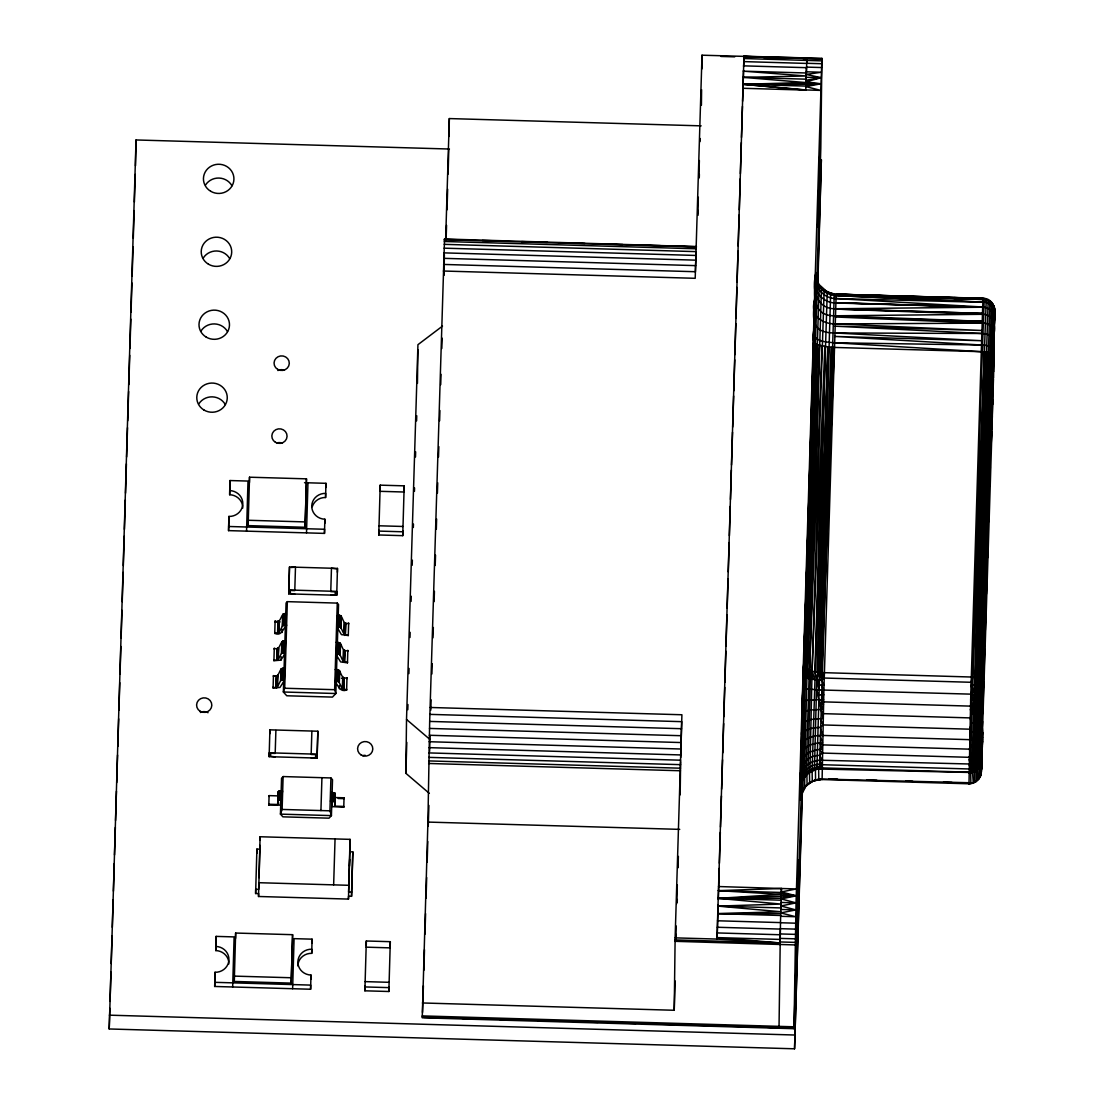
<?xml version="1.0" encoding="UTF-8"?>
<svg xmlns="http://www.w3.org/2000/svg" width="1104" height="1104" viewBox="0 0 1104 1104"><rect width="100%" height="100%" fill="white"/><g stroke="black" fill="none" stroke-linecap="round" stroke-linejoin="round"><path stroke-width="1.5" d="M993.158 355.474C996.622 347.291 987.321 344.876 981.415 345.014L834.652 336.43L981.539 340.722L834.748 332.966C810.833 332.828 812.461 319.732 814.738 298.88L800.331 788.615C800.455 777.092 810.985 768.66 821.928 767.901L968.829 772.151C978.862 774.829 983.195 761.139 981.332 753.287M800.704 797.35L800.938 794.632L800.524 799.903L801.463 792.23L800.483 799.682C800.29 788.173 810.764 778.693 822.107 779.548L968.995 783.799L975.881 781.88L980.435 776.402L994.456 307.547L994.359 318.766C996.222 310.348 993.752 298.425 983.112 298.287L837.936 294.313L983.098 298.453L836.183 294.161L830.636 293.25L824.15 289.952L812.075 671.246L809.908 771.862L806.017 775.077L801.918 781.37L800.331 787.276L800.524 799.903L801.049 792.23L800.607 799.089M800.331 788.974L814.462 342.668L803.795 676.876L810.253 679.043L821.638 680.326L824.233 678.035L971.134 682.286L972.5 685.253L970.278 772.924L968.829 772.731L974.446 771.572L986.327 352.148L984.382 351.886L986.286 298.811L986.314 300.233M981.842 738.535L982.643 737.03L980.973 774.525L977.564 780.059L972.707 782.819L822.08 779.051L814.628 780.707L822.176 778.872C812.889 779.438 803.16 785.165 801.269 794.921L800.731 797.405C801.532 790.519 812.199 775.201 801.269 794.921C805.189 753.604 803.781 710.81 805.741 668.927L815.69 343.579L804.485 668.017L812.075 671.246L821.114 672.584L972.431 677.056L979.759 678.27L983.25 680.809M803.022 779.107L804.43 777.257L806.9 678.242L819.403 345.207C808.169 343.33 815.842 329.434 813.965 322.354L814.021 323.127M806.017 775.077L819.499 345.221M830.691 295.03L830.636 293.25L816.891 768.977L807.907 773.628L810.543 670.832L808.459 678.656L809.577 670.556L821.997 345.911M812.116 770.62L827.255 291.884L834.251 294.119L819.403 768.605L812.116 770.62L812.282 781.673L806.265 785.62M814.448 769.654L816.725 679.954L817.912 672.281L828.731 347.042L819.403 345.207M816.891 768.977L971.713 772.51L984.382 351.886L975.536 677.373L986.3 352.148L991.033 353.446L993.117 355.171M971.713 772.51L973.107 772.124L988.218 299.598L988.246 301.006M973.107 772.124L975.701 770.868L989.984 300.702L990.012 302.082M972.555 772.51L973.286 783.15L976.088 781.232L975.95 770.923L976.874 770.012L991.53 302.096L991.558 303.448M974.446 771.572L977.923 769.033L989.708 352.949L979.207 678.118L988.121 352.507M976.088 781.232L978.82 778.665L992.813 303.724L994.469 308.803M976.874 770.012L980.269 765.431L993.807 305.56L993.821 306.871M981.042 762.671L981.553 742.702M981.277 756.599L981.428 769.157L981.787 761.953M982.16 719.077L983.195 680.478C987.307 693.188 977.068 683.059 971.051 685.211L972.348 690.014L970.789 694.14L968.995 783.799L972.707 782.819M994.773 313.26C995.987 313.453 992.013 301.696 982.877 302.096L836.087 295.596C828.138 295.389 820.562 290.421 817.36 283.107C815.69 281.796 816.091 267.844 815.635 275.213C814.007 292.312 810.722 316.517 835.314 315.785L982.174 321.305L835.273 316.986L982.105 323.155C997.036 322.437 994.552 339.673 993.283 349.485L993.683 339.273M444.539 240.865L444.526 238.988L696.376 246.661L674.102 246.026M700.198 140.277L700.184 138.524L700.019 141.643M784.061 1027.686L779.065 1027.548L779.01 1028.252L780.487 922.599L717.531 920.777L743.958 56.249L821.9 58.36L820.81 148.212L816.877 282.445M444.526 238.988L429.677 721.423L427.91 822.08L422.239 1017.791L793.997 1028.693L796.039 902.879L821.9 58.36M806.927 59.809L806.914 57.919L806.072 80.261L821.169 77.708L806.265 74.451L806.513 67.109L821.5 67.537M815.87 273.723L815.746 282.665L815.856 275.752L816.339 281.299M992.303 393.065L991.958 419.962M766.99 1027.286L778.996 1028.114L778.996 1026.223M815.249 310.224L815.249 307.754L814.849 315.827M970.499 759.538L969.105 757.316L970.623 753.77L969.298 749.147L970.789 747.132C981.566 747.325 984.147 737.099 981.815 727.674C980.656 738.507 986.41 760.145 969.05 759.4L970.402 764.354C976.088 767.625 983.83 749.809 981.083 758.765C980.311 764.975 974.128 767.68 968.87 768.964L821.969 764.713C809.674 762.133 798.275 775.215 800.331 787.276C799.972 775.698 810.736 766.424 821.942 766.549L819.444 764.037L821.983 763.844L819.513 760.201C810.584 760.725 801.987 767.211 800.51 776.291M981.815 727.674L977.73 730.917L971.175 732.035L969.809 729.192L822.908 724.942L820.313 727.315C813.8 727.798 805.133 728.378 801.697 734.836L801.794 724.735L803.27 722.389L811.109 719.435L823.073 718.497L816.436 689.807L802.829 688.316L802.097 713.833L803.188 675.938L803.795 676.876L804.871 668.293L805.589 677.801M813.689 331.324L813.634 335.45C817.816 342.143 827.407 342.019 834.445 342.778L984.368 351.886L972.5 685.253M817.526 284.942L815.635 275.213C811.523 290.076 817.25 309.451 835.562 308.747L982.45 313.412L835.549 309.079L982.408 314.309C993.076 313.881 996.498 325.473 993.821 334.139M822.107 779.548L823.888 689.89L836.183 294.161L983.029 299.087C989.501 299.156 994.966 305.035 994.787 311.48M974.459 677.221L975.301 685.46L973.783 690.097L975.025 695.051L973.493 699.784L972.072 699.743L970.761 694.899L982.712 695.755L981.925 727.012M802.415 790.367L794.549 1048.8L109.213 1028.969L136.04 139.96L449.425 149.026M136.04 139.96L135.502 165.807M297.818 965.876A13.496 12.931 0.7 0 1 311.714 953.345L311.756 949.219A13.496 12.931 0.7 0 0 297.873 961.75A13.496 12.931 0.7 0 0 310.969 975.053L310.61 989.239L214.687 986.465L215.032 972.279A13.496 12.931 0.7 0 0 228.928 959.749A13.496 12.931 0.7 0 0 215.832 946.432L216.136 936.385L234.117 936.91L232.668 986.99M215.032 972.279L214.687 986.465M228.873 963.889A13.496 12.931 0.7 0 0 215.777 950.572L215.832 946.432M216.136 936.385L215.777 950.572M312.266 506.708A13.496 12.931 0.7 0 1 325.583 497.504L325.639 493.378A13.496 12.931 0.7 0 0 311.756 505.908A13.496 12.931 0.7 0 0 324.852 519.211L324.493 533.398L228.556 530.624L228.914 516.437A13.496 12.931 0.7 0 0 242.797 503.907A13.496 12.931 0.7 0 0 229.701 490.59L230.005 480.544L248 481.068L246.551 531.148M228.914 516.437L228.556 530.624M242.756 508.047A13.496 12.931 0.7 0 0 229.66 494.73L229.701 490.59M230.005 480.544L229.66 494.73M234.269 981.456L234.324 976.115L291.29 977.758L291.221 983.112L234.269 981.456L235.635 933.046L292.601 934.688L291.221 983.112M235.58 938.386L235.635 933.046M248.138 525.614L248.207 520.274L305.173 521.916L305.104 527.27L248.138 525.614L249.518 477.204L306.484 478.846L305.104 527.27M249.449 482.545L249.518 477.204M351.555 896.31L351.61 892.087L348.602 891.991L349.83 851.791L352.825 851.888L351.555 896.31L348.56 896.213L348.464 899.084L258.529 896.489L258.612 893.619L255.617 893.522L255.673 889.3L258.667 889.396L258.874 882.689M256.846 853.323L256.901 849.1L259.895 849.197L259.026 877.666M258.529 896.489L260.102 836.749L350.037 839.357L349.871 853.144M259.951 848.824L259.992 845.374M260.061 840.199L260.102 836.749M269.141 756.682L269.197 752.804L317.165 754.198L317.11 758.075L269.141 756.682L269.9 729.841L317.855 731.221L317.11 758.075M280.871 800.538L280.071 805.106L268.81 805.106L268.824 804.236L277.67 804.499L278.318 791.54L282.596 791.057M269.072 796.495L269.086 795.625L277.932 795.887L277.67 804.499M269.845 733.718L269.9 729.841M284.335 680.588L279.961 687.447L273.088 687.971L273.102 687.102C280.085 690.179 277.849 678.27 284.321 679.691L284.666 668.21L285.384 668.21M273.433 676.49L273.447 675.62C280.43 678.698 278.208 666.788 284.666 668.21M273.916 660.689L273.93 659.833C280.913 662.897 278.677 651.001 285.149 652.409L285.494 640.927C279.05 639.533 281.175 651.319 274.275 648.338L273.916 660.689L280.789 660.164L285.384 653.292M274.261 649.207L274.275 648.338M286.447 625.996C282.624 628.438 281.906 636.58 274.744 633.406L274.758 632.551C281.934 635.614 279.685 623.029 286.695 625.14M285.977 625.126L286.336 613.645C279.864 612.237 282.086 624.133 275.103 621.069L275.103 621.925L280.002 621.925M275.144 756.861L270.646 756.295L270.687 753.287L275.186 753.411L275.89 730.448M277.822 804.457L277.918 800.303L282.334 799.682M278.084 795.846L278.318 791.54M337.465 568.408L336.72 595.263L288.751 593.869L289.496 567.014L337.465 568.408L337.41 572.286M289.496 567.014L288.751 593.869M294.74 594.049L290.255 593.483L290.283 590.461L294.782 590.599L295.486 567.194L290.987 567.497M292.629 988.729L294.078 938.648L312.059 939.159L312.018 943.299M306.512 532.887L307.961 482.807M311.121 757.896L315.62 757.606L315.661 754.584L311.162 754.46L311.866 731.483M310.61 989.239L310.666 985.099L214.728 982.325M310.928 979.193L310.969 975.053M324.493 533.398L324.548 529.258L228.611 526.484M324.797 523.351L324.852 519.211M325.901 487.457L325.942 483.317L304.525 482.696M330.717 595.084L335.216 594.78L335.257 591.772L330.758 591.634L331.462 568.229L335.961 568.795M331.835 802.015L332.511 806.624L343.758 807.272L344.034 797.792L335.188 797.543M336.72 595.263L336.761 591.385L288.793 589.991M334.774 806.113L334.898 793.169L330.648 792.451M343.758 807.272L343.772 806.417L334.926 806.155L334.898 793.169M344.034 797.792L344.02 798.661L338.128 798.482M335.119 682.01C338.376 685.211 339.618 692.498 346.628 690.097L346.628 689.241C339.383 691.794 341.978 679.471 334.885 681.14M346.973 678.615L346.987 677.746C339.728 680.299 342.323 667.989 335.243 669.645M336.182 654.755L340.598 661.903L347.456 662.814L347.47 661.958C340.405 664.539 342.958 652.878 336.43 653.899L336.775 642.404L336.071 642.376M347.801 651.332L347.815 650.477C340.708 653.099 343.316 641.383 336.775 642.404M337.231 627.514L341.426 634.621L348.284 635.545L348.298 634.676C341.219 637.256 343.786 625.609 337.258 626.617L337.617 615.135C344.144 614.114 341.536 625.816 348.643 623.194L348.629 624.05M348.464 899.084L350.037 839.357M364.872 990.812L366.321 940.994L390.305 941.684L388.856 991.502L364.872 990.812L364.969 985.927M365.093 981.622L389.077 982.312M366.142 947.163L390.126 947.867M366.238 945.88L366.28 942.857M366.28 944.872L366.321 940.994M378.755 534.971L380.204 485.153L404.188 485.843L402.739 535.661L378.755 534.971L378.838 530.086M378.976 525.78L402.96 526.47M380.024 491.321L404.009 492.011M380.121 490.038L380.204 485.153M388.856 991.502L388.953 986.631M390.223 946.57L390.305 941.684M402.739 535.661L402.822 530.789M404.105 490.728L404.188 485.843M429.359 793.376L405.858 773.311L406.52 719.449L417.933 344.683L442.497 326.108M417.45 383.392L417.864 349.733M429.608 751.493L430.022 735.982M444.112 275.338L444.36 254.651M701.15 125.856L449.328 118.57L449.08 136.441M422.404 1002.97L674.227 1010.27L675.124 937.862L681.913 714.757L430.091 707.471M680.161 794.894L680.63 761.677M701.413 105.17L701.592 89.659M701.854 68.986L702.006 55.2L760.987 56.856M794.549 1048.8L802.166 790.367M815.345 281.962L814.959 292.436M675.855 939.835L676.159 925.966M815.746 273.337C812.986 285.853 823.06 298.646 835.949 298.563L982.684 306.995L835.783 302.731L982.67 307.229C992.041 307.05 996.912 317.4 994.138 325.639M779.99 944.5L780.335 928.671L795.322 929.113M994.621 320.008L994.663 313.605L994.483 316.793M814.504 305.725L814.241 313.909M815.125 315.716L815.318 305.808M982.077 731.069L982.56 721.478M993.434 378.879L993.214 387.256L993.628 345.4M994.152 317.303L994.69 311.88L994.759 314.171M993.862 359.683L994.456 310.307L994.331 320.546M800.566 784.019L800.359 784.599C798.178 771.351 803.753 755.274 819.623 755.371L822.204 753.066L969.105 757.316M981.249 755.854L981.415 748.622M993.145 377.264L993.379 378.051L993.255 353.183L993.807 362.664M993.462 353.666L993.034 381.515M993.379 378.051L993.655 355.667M717.531 920.777L717.103 939.076L780.017 942.954L675.082 939.918M678.146 867.716L678.325 856.387L677.884 867.123M680.726 757.565L681.706 721.657L429.884 714.371M697.894 213.293L698.294 197.202M981.511 743.447L981.649 734.257L977.537 738.272L970.982 739.694L822.632 735.443C814.959 735.443 804.664 736.92 801.421 744.979L801.352 741.391L800.773 764.81C801.187 754.239 813.055 749.285 822.287 749.368L819.913 742.923C811.633 743.171 800.469 747.767 800.938 757.592M812.848 387.09L813.041 378.479M812.337 770.73L809.48 772.358L809.632 782.667L806.196 786.172L807.065 784.723L806.914 774.415L807.866 773.352M981.718 735.678C984.368 743.958 979.91 753.963 970.623 753.77M448.762 150.006L448.1 174.128M801.421 744.979L802.304 712.466L809.356 710.024L823.336 709.32L818.575 699.729L802.636 700.585L802.636 694.802M805.285 640.127L805.382 636.677M806.224 603.957L806.458 595.346M807.121 569.512L807.397 559.19M808.059 533.356L808.335 523.02M809.053 495.461L809.273 486.85M809.991 459.292L810.212 450.68M810.929 423.136L811.15 414.524M825.323 346.587L816.988 672.129L827.848 346.918L817.912 672.281M699.287 177.261L699.37 174.418M780.749 912.911L780.666 916.292L795.653 916.72L780.749 912.911L795.832 909.903L780.942 905.97L796.039 902.879L781.149 898.918L796.246 895.827L781.356 891.922L781.466 888.499L796.453 888.941L781.356 891.922M815.497 278.236C812.296 290.904 823.115 303.158 835.769 302.979L982.67 307.229L983.112 298.287L954.077 297.652M981.925 727.743L982.45 708.106M814.724 301.53L814.683 300.329C809.577 315.344 821.818 323.914 835.038 323.914L981.87 330.482L834.969 326.177L981.773 333.491C986.272 333.739 993.434 335.133 993.614 340.75L994.373 317.234M992.717 393.493L991.93 428.959M992.731 404.243L992.965 384.358M993.007 394.307L993.269 384.923M676.766 903.541L677.304 885.008M677.221 902.368L677.304 899.47M698.818 178.475L699.37 160.535M780.997 904.066L781.232 896.31L718.152 898.366L780.997 904.066L717.931 906.108L780.79 911.738L717.724 913.657L780.68 915.478L780.487 922.751L795.473 923.179M807.41 569.554L807.562 564.392M808.459 533.411L808.694 524.8M809.536 495.53L809.784 486.919M810.584 459.374L810.819 450.777M811.619 423.218L811.868 414.621M812.654 387.076L812.903 378.465M972.21 694.94L970.789 694.14L982.67 307.229L835.562 308.747M982.118 679.305L979.855 777.106L978.82 778.665M983.14 680.381L992.758 354.577L982.436 679.567L992.068 353.984L981.87 679.167L991.033 353.446L980.228 678.436L980.918 686.398M982.684 700.447L982.946 687.419L982.739 698.073M991.93 406.355L992.123 399.593M991.972 428.835L992.786 400.186M109.213 1028.969L109.848 1008.297M110.055 1001.397L110.952 972.113M111.214 963.502L112.056 935.93M112.318 927.319L113.16 899.746M113.422 891.135L114.25 863.576M114.512 854.951L115.354 827.393M115.561 820.493L116.458 791.209M116.72 782.598L117.562 755.026M117.824 746.414L118.666 718.842M118.928 710.231L119.756 682.672M120.019 674.061L120.86 646.489M121.123 637.877L121.964 610.305M122.227 601.694L123.124 572.41M123.331 565.51L124.228 536.227M124.435 529.34L125.318 500.043M125.539 493.157L126.422 463.859M126.629 456.973L127.526 427.69M127.733 420.79L128.63 391.506M128.837 384.606L129.734 355.322M129.941 348.436L130.838 319.139M131.045 312.253L131.928 282.969M132.149 276.069L133.032 246.785M133.294 238.174L134.136 210.602M134.398 201.991L135.24 174.418M255.617 893.522L256.901 849.1M268.81 805.106L269.086 795.625M273.088 687.971L273.447 675.62M274.744 633.406L275.103 621.069M275.931 687.185L276.276 675.703M276.759 659.916L277.118 648.421M277.587 632.633L277.946 621.152M276.166 687.185L276.524 675.703M276.994 659.916L277.352 648.421M277.835 632.633L278.18 621.152M276.4 687.185L276.745 675.703M277.228 659.902L277.587 648.421M278.056 632.62L278.415 621.138M276.635 688.054L276.966 675.676M277.449 659.888L277.808 648.393M278.277 632.606L278.636 621.124M276.828 687.13L277.173 675.648M277.656 659.847L278.001 648.365M278.484 632.578L278.829 621.083M277.007 687.088L277.352 675.607M277.835 659.819L278.18 648.324M278.663 632.537L279.008 621.055M277.159 687.047L277.725 675.441M277.987 659.764L278.608 648.103L278.249 659.585M278.815 632.482L279.381 620.89L279.077 632.302M277.421 686.867L277.766 675.372M281.065 659.985L281.161 656.701M280.568 680.685L281.078 668.996M281.396 653.402L281.906 641.714M282.044 632.509L282.155 629.225M282.224 626.12L282.734 614.445M280.982 680.299L281.341 668.817M281.824 653.016L282.169 641.534M282.652 625.747L282.997 614.252M281.354 680.133L281.699 668.651M282.182 652.85L282.541 641.369M283.01 625.582L283.369 614.086M278.291 800.014L278.553 791.402M281.81 679.995L282.169 668.5M282.652 652.712L282.997 641.231M283.48 625.43L283.825 613.948M278.608 799.889L278.87 791.278M282.362 679.871L282.707 668.389M283.19 652.588L283.535 641.107M284.018 625.319L284.363 613.824M278.995 799.793L279.257 791.182M279.45 799.71L279.712 791.099M282.969 679.774L283.314 668.293M283.797 652.505L284.142 641.01M284.625 625.223L284.97 613.741M283.535 680.878L283.728 674.323M284.363 653.609L285.315 641.852M285.398 619.758L285.812 614.666L285.453 626.147M279.947 799.669L280.209 791.044M283.797 680.699L283.99 674.144M284.625 653.43L284.97 641.935M280.485 799.641L280.747 791.016M336.196 681.541L335.837 693.519L332.47 697.093L286.75 695.768L283.369 692.001L284.694 688.247L287.344 601.652L337.272 603.101L338.542 604.509L336.513 671.273M330.924 777.947L329.917 810.819L331.421 815.608L280.444 814.131L282.113 809.439L283.121 776.567L330.924 777.947L332.511 779.714L331.421 815.608L329.006 818.174L282.886 816.836L280.444 814.131L281.548 778.237L283.121 776.567M291.29 977.758L292.601 934.688M305.173 521.916L306.484 478.846M317.165 754.198L317.855 731.221M311.714 953.345L312.059 939.159M325.583 497.504L325.942 483.317M320.933 810.557L321.926 777.699M287.344 601.652L286.074 602.991L283.369 692.001L335.837 693.519L334.636 689.696L337.272 603.101M335.602 681.168L335.947 669.686M334.829 802.097L332.235 801.131L332.497 792.52M332.773 801.187L333.035 792.575M336.292 681.237L336.651 669.755M337.189 655.141L337.479 642.473M338.017 627.859L338.307 615.204M333.27 801.269L333.532 792.658M336.955 681.347L337.3 669.852M337.783 654.065L338.128 642.583M338.611 626.782L338.969 615.301M333.712 801.38L333.974 792.755M337.562 681.472L337.907 669.976M338.39 654.189L338.735 642.707M339.218 626.906L339.563 615.425M334.098 801.504L334.36 792.879M334.415 801.642L334.678 793.017M338.1 681.623L338.445 670.128M338.928 654.341L339.273 642.859M339.756 627.058L340.101 615.577M338.555 681.789L338.9 670.307M339.383 654.506L339.728 643.025M340.211 627.238L340.556 615.742M338.914 681.982L339.259 670.487M339.742 654.7L340.101 643.218M340.57 627.417L340.929 615.935M339.176 682.175L339.521 670.694M340.004 654.893L340.349 643.411M340.832 627.61L341.191 616.129M339.328 682.382L339.673 670.887M340.156 655.1L340.515 643.618M340.984 627.817L341.343 616.336M339.342 688.772L339.452 685.487M333.643 884.87L335.05 838.93M342.461 688.868L342.668 677.249M343.289 661.6L343.496 649.98M344.034 634.248L344.324 622.697M342.571 688.937L342.806 677.387M343.413 661.655L343.634 650.104M344.462 622.835L344.393 634.441L344.738 622.946M342.723 688.993L343.082 677.511M343.565 661.71L343.91 650.228M343.109 689.089L343.261 677.552M343.937 661.807L344.089 650.284M344.738 635.421L344.917 623.001M343.33 689.117L343.675 677.635M344.158 661.834L344.517 650.353M344.986 634.565L345.345 623.07M343.565 689.144L343.91 677.663M344.393 661.862L344.738 650.38M345.221 634.579L345.566 623.098M343.799 689.158L344.144 677.663M344.627 661.876L344.972 650.394M345.455 634.593L345.814 623.111M346.628 690.097L346.987 677.746M347.456 662.814L347.815 650.477M348.284 635.545L348.643 623.194M349.471 866.074L349.678 859.367M351.61 892.087L352.825 851.888M405.858 773.311L406.796 742.357M407.79 709.706L407.956 704.545M408.894 673.606L409.046 668.444M409.998 637.491L410.15 632.344M411.088 601.39L411.254 596.243M412.192 565.289L412.344 560.142M413.338 527.477L413.448 524.041M414.442 491.377L414.552 487.94M415.49 456.987L415.642 451.826M416.594 420.886L416.746 415.725M430.808 710.148L431.112 699.812M431.899 673.978L432.216 663.642M433.003 637.822L433.32 627.486M434.107 601.652L434.424 591.316M435.211 565.483L435.528 555.146M436.315 529.327L436.618 518.99M437.405 493.157L437.722 482.821M438.509 456.987L438.826 446.651M439.613 420.817L439.93 410.495M440.717 384.661L441.034 374.325M441.821 348.491L442.124 338.155M445.602 240.893L449.328 118.57M423.398 985.762L422.515 1012.423M423.867 970.306L424.488 949.688M424.957 934.232L425.592 913.629M426.061 898.159L426.682 877.556M427.165 862.1L427.786 841.483M428.255 826.027L428.89 805.423M446.126 239.016L446.554 225.285M447.023 209.829L447.644 189.212M702.006 55.2L695.203 278.305L443.38 271.018M674.227 1010.27L675.124 980.973M718.152 904.604L717.103 939.076L675.124 937.862M718.304 899.429L719.256 868.393M719.408 863.231L720.346 832.195M720.512 827.02L721.45 795.984M721.657 789.098L722.554 759.787M722.761 752.887L723.658 723.589M723.865 716.689L724.762 687.378M724.914 682.203L725.866 651.181M726.018 646.006L726.97 614.969M727.177 608.083L728.074 578.772M728.281 571.872L729.164 542.575M729.385 535.675L730.268 506.363M730.489 499.477L731.372 470.166M731.538 464.991L732.532 432.23M732.683 427.069L733.636 396.032M733.787 390.857L734.74 359.835M734.891 354.66L735.83 323.624M735.995 318.449L736.934 287.426M737.099 282.251L738.038 251.215M738.203 246.054L739.142 215.018M739.307 209.843L740.246 178.82M740.398 173.645L741.35 142.609M741.502 137.434L742.454 106.412M742.606 101.237L743.558 70.201M743.654 66.764L743.958 56.249M805.975 83.435L805.934 84.98L820.962 83.807L806.03 81.793L805.975 83.435L742.937 84.277L805.768 90.1L805.948 84.318L742.937 84.277L805.782 89.948L820.769 90.39L805.879 86.609L820.962 83.807L805.975 83.38M781.108 900.188L718.152 898.366L781.287 894.378L781.466 888.499L718.511 886.54M803.671 666.844L803.339 676.407L813.717 341.729M813.827 346.408L813.993 341.26M801.366 791.858L793.997 1028.693M817.595 283.838L821.362 159.79L817.843 283.852M807.19 669.645L819.196 284.653L827.296 291.994M807.452 669.783L817.388 344.434M809.577 670.556L821.5 287.633M982.546 345.069L972.431 677.056L971.134 682.286M982.96 690.952L993.421 347.47M983.126 702.544L983.65 685.336M984.23 666.416L984.754 649.207M985.334 630.274L985.913 611.34M986.438 594.131L986.962 576.937M987.528 558.003L988.052 540.794M988.632 521.861L989.156 504.652M989.736 485.732L990.316 466.799M990.84 449.59L991.958 431.333M991.972 427.607L992.248 421.866L982.063 744.896L982.339 744.124M443.587 264.436L695.41 271.722L696.086 251.629L444.263 244.343M806.003 82.565L806.113 79.184L743.158 77.363L806.003 82.565L742.937 84.277L805.892 86.098M814.076 342.337L803.339 676.407L816.229 279.712M812.254 679.388L812.503 671.342L814.421 679.691M982.325 351.721L984.257 298.384M982.491 741.212L982.132 750.458L982.781 732.145M698.101 215.266L698.266 210.464M828.731 347.042L832.319 347.332L821.114 672.584L821.638 680.326L824.026 685.211L819.002 684.963L814.876 671.825L824.812 346.477L812.075 671.246L810.253 679.043M988.094 352.507L976.847 677.566L977.868 685.763M993.917 331.931L994.207 322.92M980.904 766.535L981.304 755.246M804.871 668.293L801.918 781.37L801.09 783.743M817.084 344.324L805.741 668.927L806.9 678.242L808.763 670.266M981.939 756.212L981.014 763.554M980.849 768.025L982.243 749.395C980.697 760.559 986.369 780.431 970.485 783.633L968.995 783.799M676.2 934.398L675.993 939.683M802.111 791.954L802.277 789.898M981.208 351.679L834.307 347.429L821.873 672.626L824.233 678.035M991.82 425.012L992.317 416.525M800.828 794.563L800.883 793.293M993.835 362.457L993.545 371.689L992.91 369.868M696.348 246.275L696.21 248.786L444.374 241.5M982.049 755.108L981.842 761.167M982.132 750.458L982.353 746.373M803.381 787.69L803.201 790.243M979.814 777.699L980.587 774.277L980.435 776.402M800.717 797.033L801.007 792.534M981.056 772.952L981.746 763.706L981.608 765.583M979.855 777.106L981.58 768.122L980.711 771.641M980.628 775.394L981.359 771.586M982.256 686.895L982.836 679.885M981.277 773.117L981.18 761.429L981.125 773.6M817.057 780.017L822.135 779.203L817.126 779.521M764.382 56.953L806.914 58.07L806.651 63.425L743.696 61.603M979.027 778.913L979.179 776.719L978.254 777.796M800.814 796.784L800.69 785.717M804.637 787.552L804.706 776.843L806.914 774.415M981.235 751.327L981.359 750.375M993.007 392.375L993.103 391.644M800.621 771.103L800.828 769.736L800.704 775.753M819.14 680.161L821.114 672.584L831.036 347.236L819.389 672.419L816.725 679.954L818.851 689.917L970.789 694.14M969.809 729.192L971.41 723.341L970.112 717.904L971.658 714.164L970.347 709.32L971.796 709.389L973.093 714.15L982.229 712.287M980.973 763.292L978.862 767.929M982.463 704.104L973.355 704.669L971.796 709.389L970.444 706.118L823.543 701.868L821.072 699.757L818.575 699.729M981.194 758.241L981.649 757.247M982.022 720.181L977.951 722.554L971.41 723.341M970.72 772.897L970.858 783.205L969.036 783.412M970.444 706.118L973.355 704.669M977.923 769.033L978.682 768.356M968.829 772.151L970.292 770.978C976.336 770.592 981.76 764.934 981.083 758.765M990.633 432.865L991.364 432.382M812.489 781.039L815.566 779.879L815.428 769.571M806.03 81.793L821.169 77.708L806.168 77.28L806.265 74.451L821.348 72.243L806.348 71.801M819.596 779.534L822.176 778.872M802.539 754.239L801.104 754.184L802.346 753.894M819.513 760.201L968.953 763.982L970.402 764.354L968.953 764.341L970.333 768.191M801.104 754.184L802.622 754.046M796.246 895.827L781.204 897.152L781.301 893.66L796.246 895.827L781.259 895.399M821.942 768.743L818.644 768.895L818.782 779.203M781.287 894.378L718.387 890.652L781.466 888.499M743.158 77.363L806.21 75.983L743.351 71.167L806.32 72.988M835.314 315.785L982.408 314.309M971.658 714.164L973.093 714.15M742.937 84.277L805.961 83.876M835.038 323.914L982.105 323.155M718.152 898.366L781.177 898.242M717.724 913.657L780.735 913.615L780.887 907.93L717.931 906.108M834.748 332.966L981.773 333.491M820.934 704.531L823.46 704.545L821.072 699.757L823.598 699.826L821.21 694.844L818.713 694.775L816.436 689.807L818.851 689.917M834.445 342.778L981.415 345.014M848.189 295.306L837.95 295.072L846.478 295.334M875.513 295.913L899.429 296.438M914.802 296.783L948.957 297.542M835.949 298.563L982.877 302.289L836.087 295.596L983.015 299.446L836.114 295.223L983.029 299.087M821.21 694.844L823.736 694.913L821.348 690.014M806.941 58.319L821.928 58.747M743.917 56.732L821.845 59.064M720.926 56.442L734.684 56.842M763.927 57.684L774.249 57.988M806.927 58.926L803.491 58.829L806.927 58.926L806.914 58.07M743.82 58.526L821.762 60.872M806.651 63.287L821.652 63.715M743.544 65.854L806.5 67.675M742.813 88.279L805.768 90.1M444.539 239.375L470.235 240.12M482.227 240.465L507.923 241.21M521.64 241.61L547.336 242.356M559.328 242.701L585.023 243.446M597.016 243.791L622.711 244.536M634.703 244.881L660.399 245.626M444.47 239.692L696.293 246.979M444.125 248.165L695.948 255.452M443.96 252.871L695.782 260.158M443.78 258.336L695.603 265.622M378.81 531.093L402.794 531.783M284.694 688.247L334.636 689.696M970.112 717.904L823.211 713.653L820.796 709.32M429.677 721.423L681.499 728.709M429.484 728.433L681.306 735.719M969.298 749.147L822.397 744.896L819.913 742.923L822.452 742.799L820.093 735.457M429.29 735.264L681.113 742.55M429.125 741.722L680.947 749.009M428.959 747.643L680.795 754.943M428.835 752.914L680.657 760.201M428.738 757.372L680.561 764.658M428.669 760.918L680.492 768.205M428.628 763.471L680.45 770.758M829.021 778.872L837.563 779.107M866.599 779.948L876.852 780.252M905.887 781.094L912.718 781.287M943.465 782.184L952.007 782.432M281.272 791.885L282.583 791.927M330.386 801.062L332.235 801.131M281.009 800.497L282.32 800.538M282.113 809.439L329.917 810.819M427.91 822.08L679.733 829.366M718.387 890.652L781.342 892.474M258.695 882.703L348.629 885.298M796.039 902.879L781.052 902.451L780.845 909.461L795.832 909.903M717.365 927.263L780.321 929.085M780.211 933.943L795.197 934.37M717.227 932.935L780.183 934.757M780.1 938.4L795.101 938.828M780.086 939.421L717.131 937.6L780.017 942.954M780.031 941.947L795.018 942.388M675.068 941.326L794.977 944.927M364.927 986.935L388.912 987.625M422.239 1015.901L793.983 1026.803M422.225 1016.922L778.982 1027.258M424.019 1017.35L444.705 1017.957M461.941 1018.454L482.614 1019.047M499.85 1019.558L522.261 1020.206M537.772 1020.648L560.17 1021.297M575.681 1021.752L598.092 1022.401M613.603 1022.842L636.001 1023.491M651.512 1023.946L673.923 1024.595M691.159 1025.092L711.832 1025.685M729.068 1026.182L749.754 1026.789M778.982 1027.865L793.969 1028.293M109.393 1015.169L794.714 1035.014M875.527 296.189L884.069 296.438M914.816 297.335L921.647 297.528M954.091 298.48L959.224 298.618M972.072 699.743L970.623 699.701L971.934 704.642M743.972 56.414L754.184 56.828M764.396 57.229L783.109 57.974M832.319 347.332L834.307 347.429M972.348 690.014L973.783 690.097M971.175 732.035L969.726 731.952L970.982 739.694M802.87 676.145L804.347 676.297M342.737 678.422L341.467 678.201M970.858 783.205L971.879 783.55M819.403 766.852L821.928 767.901M406.52 719.449L429.911 739.418M968.87 768.964L970.292 770.978M819.748 749.588L822.204 753.066M819.623 755.371L822.052 759.718M992.827 306.65L993.517 307.906M821.5 685.087L823.888 689.89M815.884 274.51L815.801 272.688L815.704 276.179L815.815 272.495M819.196 284.653L817.471 281.437L804.485 668.017L803.491 666.112M820.548 718.552L822.908 724.942M993.172 358.772L993.793 361.063M817.167 282.362L815.897 276.593M820.313 727.315L822.632 735.443M973.493 699.784L974.735 704.669M994.221 313.991L994.607 315.647M969.533 739.694L970.789 747.132M978.185 677.842L979 685.957M981.097 678.753L981.663 686.647M982.353 728.35L982.505 730.641M815.801 279.878L815.897 281.575M801.587 732.518L801.697 734.836M979.759 678.27L980.021 686.177M976.405 677.483L976.626 685.598M994.745 309.603L994.773 310.831M977.413 769.75L977.564 780.059M974.321 771.848L974.459 782.156M802.898 779.576L803.05 789.884M815.511 278.07L815.525 279.892M801.131 749.782L801.187 754.253M994.676 310.293L994.676 311.438M276.869 442.966A7.618 7.3 0.7 0 1 282.1 443.118M200.417 712.48A7.618 7.3 0.7 0 1 208.021 712.701M362.623 755.702A7.618 7.3 0.7 0 1 365.245 755.329M277.891 370.53A7.618 7.3 0.7 0 1 284.321 370.185M198.886 403.774A15.235 14.587 0.7 0 1 225.271 404.533M201.107 330.841A15.235 14.587 0.7 0 1 227.493 331.6M203.329 257.894A15.235 14.587 0.7 0 1 229.715 258.667M205.551 184.961A15.235 14.587 0.7 0 1 231.937 185.734M798.275 860.126L795.777 945.065L798.275 860.126M820.134 142.264L817.636 227.217L820.134 142.264M994.69 313.729L994.635 316.034L994.69 313.729M275.448 442.318A7.618 7.3 0.7 0 0 287.068 436.328A7.618 7.3 0.7 0 0 275.834 429.677A7.618 7.3 0.7 0 0 275.448 442.318M200.197 711.321A7.618 7.3 0.7 0 0 211.816 705.332A7.618 7.3 0.7 0 0 200.583 698.694A7.618 7.3 0.7 0 0 200.197 711.321M361.201 755.039A7.618 7.3 0.7 0 0 372.807 749.05A7.618 7.3 0.7 0 0 361.574 742.412A7.618 7.3 0.7 0 0 361.201 755.039M277.67 369.385A7.618 7.3 0.7 0 0 289.289 363.395A7.618 7.3 0.7 0 0 278.056 356.744A7.618 7.3 0.7 0 0 277.67 369.385M204.033 410.067A15.235 14.587 0.7 0 0 227.258 398.102A15.235 14.587 0.7 0 0 204.792 384.799A15.235 14.587 0.7 0 0 204.033 410.067M206.241 337.134A15.235 14.587 0.7 0 0 229.48 325.156A15.235 14.587 0.7 0 0 207.014 311.866A15.235 14.587 0.7 0 0 206.241 337.134M208.463 264.201A15.235 14.587 0.7 0 0 231.702 252.223A15.235 14.587 0.7 0 0 209.236 238.933A15.235 14.587 0.7 0 0 208.463 264.201M210.685 191.268A15.235 14.587 0.7 0 0 233.924 179.29A15.235 14.587 0.7 0 0 211.457 166A15.235 14.587 0.7 0 0 210.685 191.268"/></g></svg>
